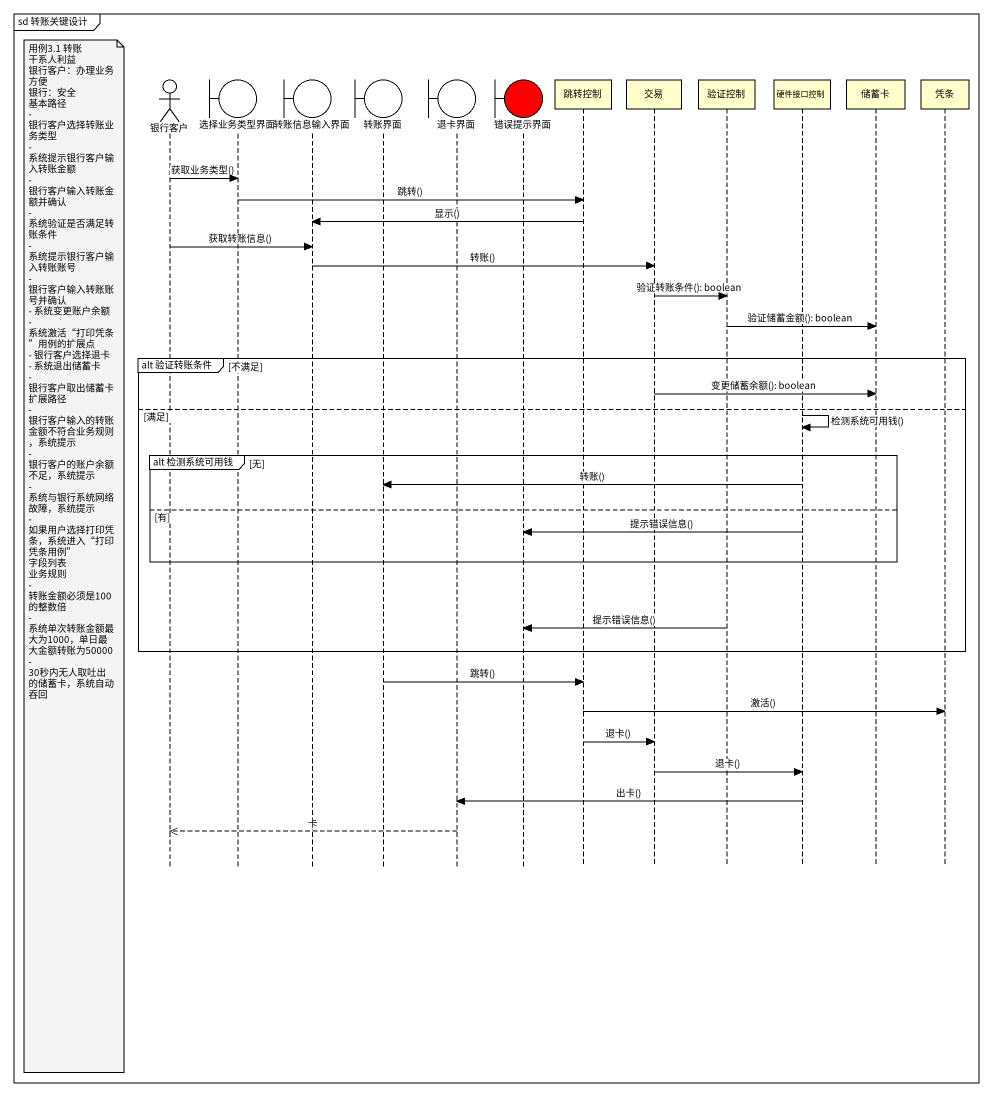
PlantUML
@startuml
mainframe sd 转账关键设计
hide footbox
actor 银行客户
boundary 选择业务类型界面
boundary 转账信息输入界面
boundary 转账界面
boundary 退卡界面
boundary 错误提示界面 #FF0000
participant 跳转控制
participant 交易
participant 验证控制
participant 硬件接口控制
participant 储蓄卡
participant 凭条

银行客户 -> 选择业务类型界面 : 获取业务类型()
选择业务类型界面 -> 跳转控制 : 跳转()
跳转控制 -> 转账信息输入界面 : 显示()
银行客户 -> 转账信息输入界面 : 获取转账信息()
转账信息输入界面 -> 交易 : 转账()
交易 -> 验证控制 : 验证转账条件(): boolean
验证控制 -> 储蓄卡 : 验证储蓄金额(): boolean
group alt 验证转账条件 [不满足]
  交易 -> 储蓄卡 : 变更储蓄余额(): boolean
else 满足
  硬件接口控制 -> 硬件接口控制 : 检测系统可用钱()
  group alt 检测系统可用钱 [无]
    硬件接口控制 -> 转账界面 : 转账()
  else 有
    硬件接口控制 -> 错误提示界面 : 提示错误信息()
    note left of 银行客户
      用例3.1 转账
      干系人利益
      银行客户：办理业务方便
      银行：安全
      基本路径
      - 银行客户选择转账业务类型
      - 系统提示银行客户输入转账金额
      - 银行客户输入转账金额并确认
      - 系统验证是否满足转账条件
      - 系统提示银行客户输入转账账号
      - 银行客户输入转账账号并确认
      - 系统变更账户余额
      - 系统激活“打印凭条”用例的扩展点
      - 银行客户选择退卡
      - 系统退出储蓄卡
      - 银行客户取出储蓄卡
      扩展路径
      - 银行客户输入的转账金额不符合业务规则，系统提示
      - 银行客户的账户余额不足，系统提示
      - 系统与银行系统网络故障，系统提示
      - 如果用户选择打印凭条，系统进入“打印凭条用例”
      字段列表
      业务规则
      - 转账金额必须是100的整数倍
      - 系统单次转账金额最大为1000，单日最大金额转账为50000
      - 30秒内无人取吐出的储蓄卡，系统自动吞回
    end note
  end
  验证控制 -> 错误提示界面 : 提示错误信息()
end
转账界面 -> 跳转控制 : 跳转()
跳转控制 -> 凭条 : 激活()
跳转控制 -> 交易 : 退卡()
交易 -> 硬件接口控制 : 退卡()
硬件接口控制 -> 退卡界面 : 出卡()
退卡界面 -->> 银行客户 : 卡
@enduml
